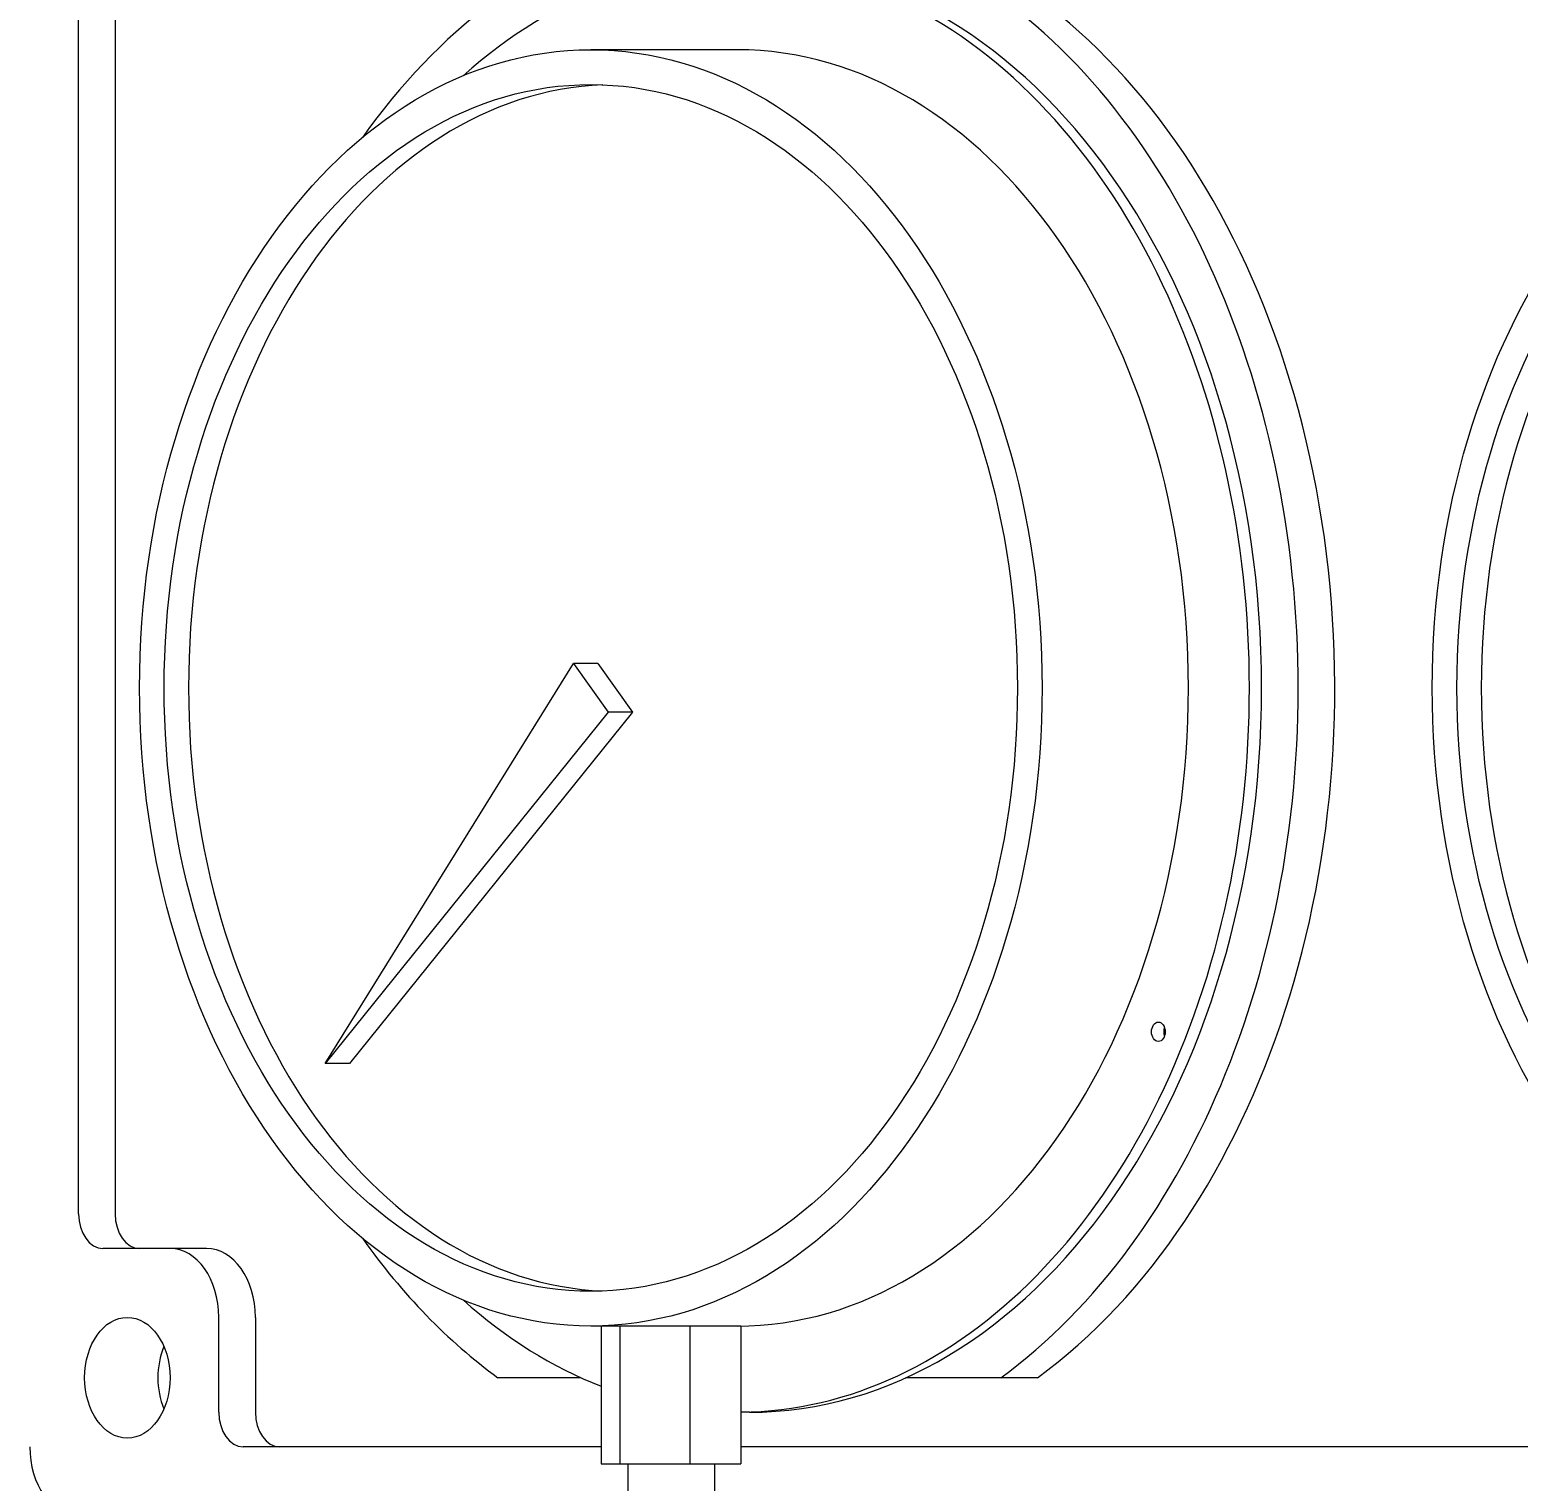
# Model space of a CAD drawing. Header units: inches. Extents: x 20 to 536, y 6 to 344.
# Drawn here: x 389.46 to 394.86, y 107.69 to 112.95 of the extents above; entities that cross this region are included whole.
import ezdxf

# ---------------------------------------------------------------- set-up
doc = ezdxf.new("R2010")
doc.units = ezdxf.units.IN
doc.header["$LTSCALE"] = 16
doc.header["$MEASUREMENT"] = 0
doc.layers.add('Dimension (ANSI)', color=7, linetype='Continuous', lineweight=25)
doc.layers.add('Visible (ANSI)', color=7, linetype='Continuous', lineweight=50)
doc.styles.add('Standard D-E', font='arial.ttf')
doc.dimstyles.new('in [mm] D-E NeptuneBenson', dxfattribs={"dimscale": 16, "dimtxt": 0.15, "dimasz": 0.098425, "dimexe": 0.125, "dimexo": 0.063, "dimgap": 0.031496, "dimtad": 0, "dimtih": 1, "dimtoh": 1, "dimdec": 4, "dimrnd": 1e-08, "dimzin": 3, "dimdsep": 46, "dimlunit": 5, "dimtxsty": 'Standard D-E', "dimcen": 0.09, "dimdle": 0.393701, "dimclrd": 256, "dimclre": 256, "dimclrt": 256, "dimadec": 1, "dimazin": 1, "dimtfac": 1, "dimtofl": 0, "dimtmove": 0, "dimatfit": 3, "dimfxl": 1, "dimfrac": 1, "dimtolj": 1, "dimtzin": 4, "dimlwd": -1, "dimlwe": -1, "dimarcsym": 0})

# ---------------------------------------------------------------- blocks, each defined once
blk = doc.blocks.new('*D25')
at = {"layer": 'Defpoints', "color": 0, "transparency": 16777216}
for p in [(347.3609, 145.2923), (416.1002, 145.2923), (391.0983, 47.2198)]:
    blk.add_point(p, dxfattribs=at)
at = {"layer": 'Dimension (ANSI)', "transparency": 16777216}
for p, q in [((415.0922, 145.2923), (345.3609, 145.2923)), ((347.3609, 143.7175), (347.3609, 111.2686)), ((347.3609, 48.7946), (347.3609, 93.9006)), ((390.0903, 47.2198), (345.3609, 47.2198))]:
    blk.add_line(p, q, dxfattribs=at)
for points in [[(347.0985, 143.7175), (347.6234, 143.7175), (347.3609, 145.2923)], [(347.0985, 48.7946), (347.6234, 48.7946), (347.3609, 47.2198)]]:
    blk.add_solid(points, dxfattribs=at)
at = {"layer": 'Dimension (ANSI)', "transparency": 16777216, "char_height": 2.4, "attachment_point": 5, "style": 'Standard D-E'}
for s, insert in [('\\A1; \\fArial|b0|i0;\\H2.4000;98{\\H1x;\\S1#16;} in', (347.3609, 105.5393)), ('\\A1;[2491.0 mm]{\\P\\fArial|b0|i0;\\H2.4000;SHIPPING HEIGHT\\P\\fArial|b0|i0;\\H2.4000;REF.}', (347.3609, 96.8553))]:
    blk.add_mtext(s, dxfattribs=dict(at, insert=insert))

msp = doc.modelspace()

# ---------------------------------------------------------------- linework, layer by layer
at = {"layer": 'Visible (ANSI)', "linetype": 'Continuous', "lineweight": 18}
for p, q in [((389.63827, 108.66109), (389.63827, 114.47359)), ((389.77086, 114.47359), (389.77086, 108.66109)), ((392.02476, 112.87981), (391.49443, 112.87981)), ((390.53188, 109.20606), (391.43193, 110.6557)), ((391.52032, 110.6557), (391.43193, 110.6557)), ((391.43193, 110.6557), (391.55693, 110.47892)), ((391.52032, 110.6557), (391.64532, 110.47892)), ((391.55693, 110.47892), (390.53188, 109.20606)), ((391.64532, 110.47892), (390.62027, 109.20606)), ((391.64532, 110.47892), (391.55693, 110.47892)), ((390.62027, 109.20606), (390.53188, 109.20606)), ((389.96971, 108.53609), (389.72666, 108.53609)), ((390.10229, 108.53609), (389.96971, 108.53609)), ((390.14648, 107.94238), (390.14648, 108.28609)), ((390.27907, 108.28609), (390.27907, 107.94238)), ((391.59989, 108.25481), (391.49443, 108.25481)), ((391.53202, 108.25481), (391.53202, 107.75481)), ((391.59989, 108.25481), (391.59989, 107.75481)), ((391.85319, 108.25481), (391.59989, 108.25481)), ((391.85319, 108.25481), (391.85319, 107.75481)), ((392.03862, 108.25481), (391.85319, 108.25481)), ((392.03862, 108.25481), (392.03862, 107.75481)), ((391.45864, 108.06738), (391.15777, 108.06738)), ((392.98014, 108.06738), (392.63507, 108.06738)), ((393.11272, 108.06738), (392.98014, 108.06738)), ((392.06895, 107.94231), (392.03862, 107.94231)), ((391.53202, 107.81738), (390.23487, 107.81738)), ((396.21656, 107.81738), (392.03862, 107.81738)), ((391.53202, 107.75481), (391.59989, 107.75481)), ((391.59989, 107.75481), (391.85319, 107.75481)), ((391.62834, 107.75481), (391.62834, 107.62981)), ((391.85319, 107.75481), (392.03862, 107.75481)), ((391.9423, 107.75481), (391.9423, 107.62981))]:
    msp.add_line(p, q, dxfattribs=at)
for centre, major_axis, start_param, end_param in [((392.06895, 110.56731), (0, 2.8125), 3.6175293, 7.0657892), ((392.02476, 110.56731), (0, 2.625), 3.1490573, 6.8473643), ((392.20154, 110.56731), (0, 2.8125), 3.6175293, 6.2831853), ((392.06895, 110.56731), (0, 2.625), 3.1415927, 6.2831853), ((392.02476, 110.56731), (0, 2.3125), 3.1415927, 6.2831853), ((391.58282, 110.56731), (0, 2.18642), 0.0285895, 3.1130032), ((396.26735, 110.56731), (0, 2.18642), 0.0285895, 3.1130032), ((393.59523, 109.32111), (0, -0.035), 4.2452429, 5.1795351), ((389.72666, 108.66109), (0, -0.125), 4.712389, 6.2831853), ((389.85925, 108.66109), (0, -0.125), 4.712389, 6.2831853), ((389.96971, 108.28609), (0, 0.25), 4.712389, 6.2831853), ((390.10229, 108.28609), (0, 0.25), 4.712389, 6.2831853), ((392.06895, 110.56731), (0, 2.8125), 2.3589887, 2.665656), ((392.02476, 110.56731), (0, -2.625), 5.7190063, 6.0145032), ((390.08019, 108.06734), (0, -0.21875), 4.1712895, 5.2534885), ((390.23487, 107.94238), (0, -0.125), 4.712389, 6.2831853), ((390.36745, 107.94238), (0, -0.125), 4.712389, 6.2831853), ((389.63825, 107.81734), (0, -0.25), 4.712389, 6.2831853)]:
    msp.add_ellipse(centre, major_axis=major_axis, ratio=0.7071068, start_param=start_param, end_param=end_param, dxfattribs=at)
for centre, major_axis in [((391.49443, 110.56731), (0, 2.3125)), ((396.17896, 110.56731), (0, 2.3125)), ((391.49443, 110.56731), (0, 2.18642)), ((396.17896, 110.56731), (0, 2.18642)), ((393.55104, 109.32111), (0, -0.035)), ((389.81503, 108.06734), (0, 0.21875))]:
    msp.add_ellipse(centre, major_axis=major_axis, ratio=0.7071068, dxfattribs=at)

# ---------------------------------------------------------------- dimensions: what is measured, and where the dimension line sits
at = {"layer": 'Dimension (ANSI)'}
dim = msp.add_linear_dim(base=(347.36094, 145.29234), p1=(391.09829, 47.21984), p2=(416.10017, 145.29234), angle=90, text=' \\fArial|b0|i0;\\H2.4000;<> in\\X[2491.0 mm]{\\P\\fArial|b0|i0;\\H2.4000;SHIPPING HEIGHT\\P\\fArial|b0|i0;\\H2.4000;REF.}', dimstyle='in [mm] D-E NeptuneBenson', override={"dimgap": 0.031496, "dimdec": 4, "dimpost": '', "dimtol": 0, "dimlim": 0, "dimtp": 0, "dimtm": 0, "dimtdec": 2, "dimatfit": 1}, dxfattribs=at)
dim.commit()
dim.dimension.update_dxf_attribs({"geometry": '*D25', "text_midpoint": (347.36094, 102.58463), "dimtype": 160})

doc.saveas('drawing.dxf')
